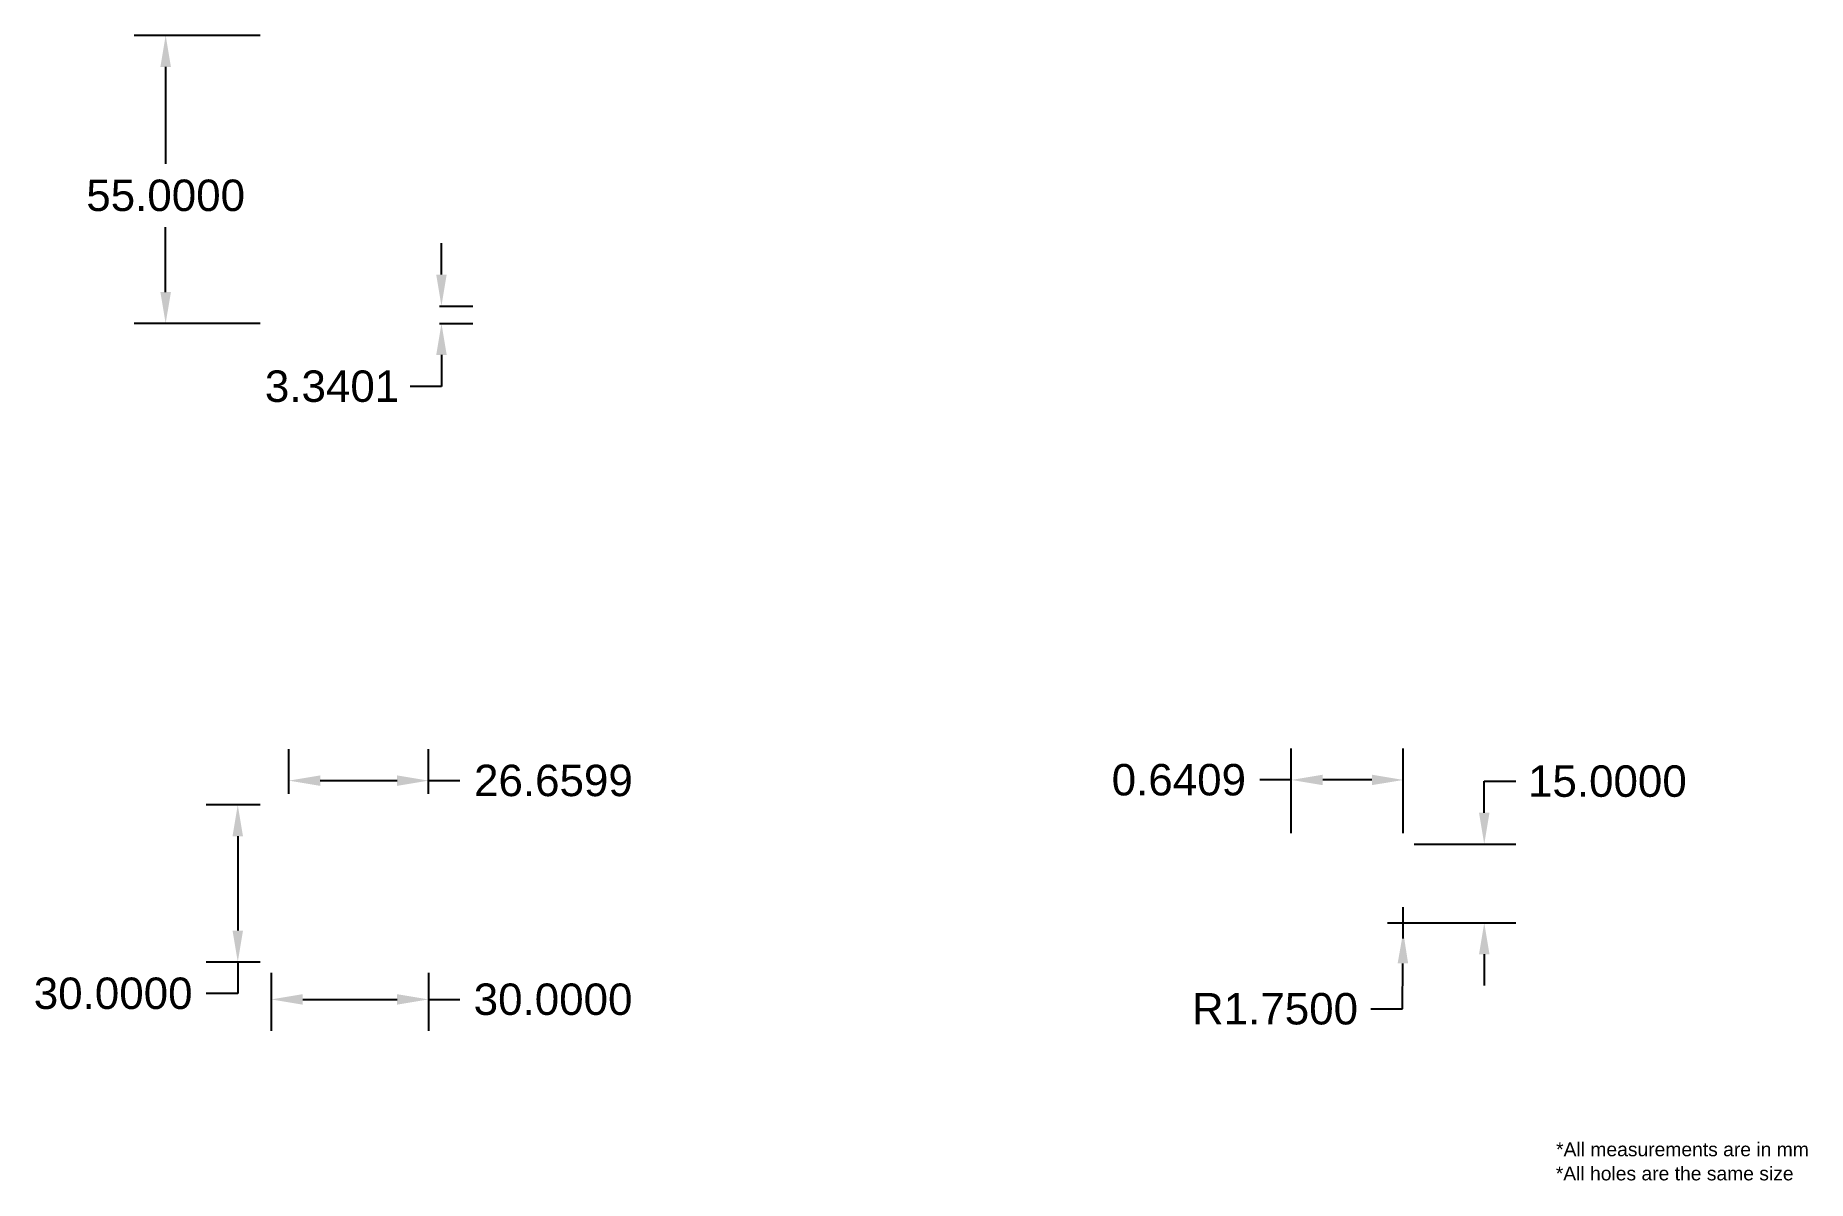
# Paper-space layout 'Layout1' of a CAD drawing. Header units: inches. Extents: x 0.2 to 10.4, y 0.1 to 6.6.
import ezdxf

# ---------------------------------------------------------------- set-up
doc = ezdxf.new("R2010")
doc.units = ezdxf.units.IN
doc.header["$MEASUREMENT"] = 0
doc.styles.get("Standard").update_dxf_attribs({"font": 'arial.ttf'})
doc.dimstyles.get("Standard").update_dxf_attribs({"dimtxt": 0.18, "dimasz": 0.18, "dimexe": 0.18, "dimexo": 0.0625, "dimgap": 0.09, "dimtad": 0, "dimtih": 1, "dimtoh": 1, "dimdec": 4, "dimzin": 0, "dimdsep": 46, "dimtxsty": 'Standard', "dimcen": 0.09, "dimadec": 0, "dimazin": 0, "dimtfac": 1, "dimtdec": 4, "dimtofl": 0, "dimtmove": 0, "dimatfit": 3, "dimfxl": 1, "dimtolj": 1, "dimtzin": 0, "dimarcsym": 0})

# ---------------------------------------------------------------- blocks, each defined once
blk = doc.blocks.new('*D15')
at = {"color": 0, "lineweight": -2, "transparency": 16777216}
for p, q in [((2.557698806412887, 5.248566755143728), (2.557698806412887, 5.428566755143729)), ((2.545846135474873, 5.068566755143729), (2.737698806412888, 5.068566755143729)), ((2.545846135474873, 4.968363755143728), (2.737698806412888, 4.968363755143728)), ((2.557698806412888, 4.788363755143728), (2.557698806412888, 4.608363755143728)), ((2.557698806412888, 4.608363755143728), (2.377698806412888, 4.608363755143728))]:
    blk.add_line(p, q, dxfattribs=at)
at = {"color": 0, "transparency": 16777216}
for points in [[(2.527698806412888, 5.248566755143728), (2.587698806412887, 5.248566755143728), (2.557698806412887, 5.068566755143729)], [(2.527698806412888, 4.788363755143728), (2.587698806412888, 4.788363755143728), (2.557698806412888, 4.968363755143728)]]:
    blk.add_solid(points, dxfattribs=at)
at = {"layer": 'Defpoints', "color": 0, "transparency": 16777216}
for p in [(2.483346135474873, 5.068566755143729), (2.483346135474873, 4.968363755143728), (2.557698806412888, 4.968363755143728)]:
    blk.add_point(p, dxfattribs=at)
at = {"color": 0, "transparency": 16777216, "insert": (1.931505081992698, 4.608363755143726), "char_height": 0.18, "attachment_point": 5}
blk.add_mtext('\\A1;3.3401', dxfattribs=at)
blk = doc.blocks.new('*D16')
at = {"color": 0, "lineweight": -2, "transparency": 16777216}
for p, q in [((1.520846135474813, 6.618363755143729), (0.7990766764445959, 6.618363755143729)), ((0.9790766764445958, 6.43836375514373), (0.979076676444596, 5.883363755143726)), ((0.9790766764445962, 5.148363755143727), (0.9790766764445961, 5.519557479563918)), ((1.520846135474813, 4.968363755143727), (0.7990766764445962, 4.968363755143727))]:
    blk.add_line(p, q, dxfattribs=at)
at = {"color": 0, "transparency": 16777216}
for points in [[(0.9490766764445958, 6.43836375514373), (1.009076676444596, 6.43836375514373), (0.9790766764445958, 6.618363755143729)], [(0.9490766764445961, 5.148363755143727), (1.009076676444596, 5.148363755143727), (0.9790766764445962, 4.968363755143727)]]:
    blk.add_solid(points, dxfattribs=at)
at = {"layer": 'Defpoints', "color": 0, "transparency": 16777216}
for p in [(1.583346135474813, 6.618363755143729), (0.9790766764445962, 4.968363755143727), (1.583346135474813, 4.968363755143727)]:
    blk.add_point(p, dxfattribs=at)
at = {"color": 0, "transparency": 16777216, "insert": (0.9790766764445974, 5.701460617353821), "char_height": 0.18, "attachment_point": 5}
blk.add_mtext('\\A1;55.0000', dxfattribs=at)
blk = doc.blocks.new('*D17')
at = {"color": 0, "lineweight": -2, "transparency": 16777216}
for p, q in [((1.583346135474872, 1.24906763826642), (1.583346135474872, 0.9175065602431933)), ((2.483346135474872, 1.24906763826642), (2.483346135474872, 0.9175065602431933)), ((1.763346135474872, 1.097506560243193), (2.303346135474872, 1.097506560243193)), ((2.483346135474872, 1.097506560243193), (2.663346135474872, 1.097506560243193))]:
    blk.add_line(p, q, dxfattribs=at)
at = {"color": 0, "transparency": 16777216}
for points in [[(1.763346135474872, 1.127506560243193), (1.763346135474872, 1.067506560243193), (1.583346135474872, 1.097506560243193)], [(2.303346135474872, 1.127506560243193), (2.303346135474872, 1.067506560243193), (2.483346135474872, 1.097506560243193)]]:
    blk.add_solid(points, dxfattribs=at)
at = {"layer": 'Defpoints', "color": 0, "transparency": 16777216}
for p in [(1.583346135474872, 1.31156763826642), (2.483346135474872, 1.31156763826642), (2.483346135474872, 1.097506560243193)]:
    blk.add_point(p, dxfattribs=at)
at = {"color": 0, "transparency": 16777216, "insert": (3.196531674356182, 1.097506560243193), "char_height": 0.18, "attachment_point": 5}
blk.add_mtext('\\A1;30.0000', dxfattribs=at)
blk = doc.blocks.new('*D18')
at = {"color": 0, "lineweight": -2, "transparency": 16777216}
for p, q in [((1.683549135474855, 2.27406763826642), (1.683549135474855, 2.530454150792626)), ((2.483346135474872, 2.27406763826642), (2.483346135474872, 2.530454150792626)), ((1.863549135474855, 2.350454150792626), (2.303346135474872, 2.350454150792626)), ((2.483346135474872, 2.350454150792626), (2.663346135474872, 2.350454150792626))]:
    blk.add_line(p, q, dxfattribs=at)
at = {"color": 0, "transparency": 16777216}
for points in [[(1.863549135474855, 2.380454150792625), (1.863549135474855, 2.320454150792626), (1.683549135474855, 2.350454150792626)], [(2.303346135474872, 2.380454150792625), (2.303346135474872, 2.320454150792626), (2.483346135474872, 2.350454150792626)]]:
    blk.add_solid(points, dxfattribs=at)
at = {"layer": 'Defpoints', "color": 0, "transparency": 16777216}
for p in [(2.483346135474872, 2.350454150792626), (1.683549135474855, 2.21156763826642), (2.483346135474872, 2.21156763826642)]:
    blk.add_point(p, dxfattribs=at)
at = {"color": 0, "transparency": 16777216, "insert": (3.198618986770916, 2.350454150792626), "char_height": 0.18, "attachment_point": 5}
blk.add_mtext('\\A1;26.6599', dxfattribs=at)
blk = doc.blocks.new('*D19')
at = {"color": 0, "lineweight": -2, "transparency": 16777216}
for p, q in [((8.526472716596063, 2.166567638266421), (8.526472716596063, 2.346567638266421)), ((8.526472716596063, 2.346567638266421), (8.706472716596062, 2.346567638266421)), ((8.125595856385157, 1.986567638266421), (8.706472716596062, 1.986567638266421)), ((8.125595856385159, 1.536567638266421), (8.706472716596062, 1.536567638266422)), ((8.526472716596063, 1.356567638266421), (8.526472716596063, 1.176567638266421))]:
    blk.add_line(p, q, dxfattribs=at)
at = {"color": 0, "transparency": 16777216}
for points in [[(8.496472716596063, 2.166567638266421), (8.556472716596062, 2.166567638266421), (8.526472716596063, 1.986567638266421)], [(8.496472716596063, 1.356567638266421), (8.556472716596062, 1.356567638266421), (8.526472716596063, 1.536567638266422)]]:
    blk.add_solid(points, dxfattribs=at)
at = {"layer": 'Defpoints', "color": 0, "transparency": 16777216}
for p in [(8.063095856385157, 1.986567638266421), (8.063095856385159, 1.536567638266421), (8.526472716596063, 1.536567638266422)]:
    blk.add_point(p, dxfattribs=at)
at = {"color": 0, "transparency": 16777216, "insert": (9.231247614276825, 2.346567638266419), "char_height": 0.18, "attachment_point": 5}
blk.add_mtext('\\A1;15.0000', dxfattribs=at)
blk = doc.blocks.new('*D20')
at = {"color": 0, "lineweight": -2, "transparency": 16777216}
for p, q in [((7.422187548608204, 2.04906763826642), (7.422187548608204, 2.534608242963067)), ((8.063095856385154, 2.04906763826642), (8.063095856385154, 2.534608242963067)), ((7.422187548608204, 2.354608242963067), (7.242187548608205, 2.354608242963067)), ((7.883095856385154, 2.354608242963067), (7.602187548608204, 2.354608242963067))]:
    blk.add_line(p, q, dxfattribs=at)
at = {"color": 0, "transparency": 16777216}
for points in [[(7.602187548608204, 2.384608242963067), (7.602187548608204, 2.324608242963067), (7.422187548608204, 2.354608242963067)], [(7.883095856385154, 2.384608242963067), (7.883095856385154, 2.324608242963067), (8.063095856385154, 2.354608242963067)]]:
    blk.add_solid(points, dxfattribs=at)
at = {"layer": 'Defpoints', "color": 0, "transparency": 16777216}
for p in [(7.422187548608204, 2.354608242963067), (7.422187548608204, 1.98656763826642), (8.063095856385154, 1.98656763826642)]:
    blk.add_point(p, dxfattribs=at)
at = {"color": 0, "transparency": 16777216, "insert": (6.778374451745995, 2.354608242963067), "char_height": 0.18, "attachment_point": 5}
blk.add_mtext('\\A1;0.6409', dxfattribs=at)
blk = doc.blocks.new('*D21')
at = {"color": 0, "lineweight": -2, "transparency": 16777216}
for p, q in [((1.520846135474873, 2.211567638266421), (1.211769905708316, 2.211567638266421)), ((1.391769905708316, 2.031567638266421), (1.391769905708316, 1.49156763826642)), ((1.520846135474873, 1.311567638266421), (1.211769905708316, 1.311567638266421)), ((1.391769905708316, 1.311567638266421), (1.391769905708316, 1.131567638266421)), ((1.391769905708316, 1.131567638266421), (1.211769905708316, 1.131567638266421))]:
    blk.add_line(p, q, dxfattribs=at)
at = {"color": 0, "transparency": 16777216}
for points in [[(1.361769905708316, 2.031567638266421), (1.421769905708316, 2.031567638266421), (1.391769905708316, 2.211567638266421)], [(1.361769905708316, 1.49156763826642), (1.421769905708316, 1.49156763826642), (1.391769905708316, 1.311567638266421)]]:
    blk.add_solid(points, dxfattribs=at)
at = {"layer": 'Defpoints', "color": 0, "transparency": 16777216}
for p in [(1.583346135474873, 2.211567638266421), (1.391769905708316, 1.311567638266421), (1.583346135474873, 1.311567638266421)]:
    blk.add_point(p, dxfattribs=at)
at = {"color": 0, "transparency": 16777216, "insert": (0.6785843668270063, 1.13156763826642), "char_height": 0.18, "attachment_point": 5}
blk.add_mtext('\\A1;30.0000', dxfattribs=at)
blk = doc.blocks.new('*D23')
at = {"color": 0, "lineweight": -2, "transparency": 16777216}
for p, q in [((8.063095856385155, 1.446567638266433), (8.063095856385155, 1.626567638266433)), ((7.973095856385155, 1.536567638266433), (8.153095856385155, 1.536567638266433)), ((8.058193064168487, 1.042923397191719), (8.060786819068163, 1.304079104470315)), ((7.878193064168488, 1.042923397191719), (8.058193064168487, 1.042923397191719))]:
    blk.add_line(p, q, dxfattribs=at)
at = {"color": 0, "transparency": 16777216}
blk.add_solid([(8.030788298578342, 1.304377044769282), (8.090785339557984, 1.303781164171348), (8.062574460861963, 1.484070227409245)], dxfattribs=at)
at = {"layer": 'Defpoints', "color": 0, "transparency": 16777216}
for p in [(8.063095856385155, 1.536567638266433), (8.062574460861963, 1.484070227409245)]:
    blk.add_point(p, dxfattribs=at)
at = {"color": 0, "transparency": 16777216, "insert": (7.328738766760575, 1.042923397191719), "char_height": 0.18, "attachment_point": 5}
blk.add_mtext('\\A1;R1.7500', dxfattribs=at)

psp = doc.layouts.get("Layout1")

# ---------------------------------------------------------------- texts
at = {"color": 0}
for s, p in [('*All measurements are in mm', (8.937615869167594, 0.1994460537358639)), ('*All holes are the same size', (8.935869888463962, 0.06118733611860187))]:
    psp.add_text(s, height=0.07896532766389455, dxfattribs=at).set_placement(p)

# ---------------------------------------------------------------- dimensions: what is measured, and where the dimension line sits
for base, p1, p2, angle, picture, middle, dimtype in [((0.9790766764445962, 4.968363755143727), (1.583346135474812, 6.618363755143726), (1.583346135474812, 4.968363755143725), 90, '*D16', (0.9790766764445974, 5.701460617353821), 160), ((8.526472716596063, 1.536567638266422), (8.063095856385154, 1.98656763826642), (8.063095856385155, 1.53656763826642), 270.0000000000002, '*D19', (9.231247614276825, 2.346567638266419), 161)]:
    dim = psp.add_linear_dim(base=base, p1=p1, p2=p2, angle=angle, dimstyle='Standard', override={"dimlfac": -33.33333333333334})
    dim.commit()
    dim.dimension.update_dxf_attribs({"geometry": picture, "text_midpoint": middle, "dimtype": dimtype})
for base, p1, p2, picture, middle in [((2.557698806412888, 4.968363755143728), (2.483346135474872, 5.068566755143727), (2.483346135474872, 4.968363755143726), '*D15', (1.931505081992698, 4.608363755143726)), ((1.391769905708316, 1.311567638266421), (1.583346135474872, 2.21156763826642), (1.583346135474872, 1.31156763826642), '*D21', (0.6785843668270063, 1.13156763826642))]:
    dim = psp.add_linear_dim(base=base, p1=p1, p2=p2, angle=90, dimstyle='Standard', override={"dimlfac": -33.33333333333334})
    dim.commit()
    dim.dimension.update_dxf_attribs({"geometry": picture, "text_midpoint": middle})
for base, p1, p2, picture, middle in [((2.483346135474872, 2.350454150792626), (1.683549135474855, 2.21156763826642), (2.483346135474872, 2.21156763826642), '*D18', (3.198618986770916, 2.350454150792626)), ((2.483346135474872, 1.097506560243193), (1.583346135474872, 1.31156763826642), (2.483346135474872, 1.31156763826642), '*D17', (3.196531674356182, 1.097506560243193))]:
    dim = psp.add_linear_dim(base=base, p1=p1, p2=p2, dimstyle='Standard', override={"dimlfac": -33.33333333333334})
    dim.commit()
    dim.dimension.update_dxf_attribs({"geometry": picture, "text_midpoint": middle})
dim = psp.add_linear_dim(base=(7.422187548608204, 2.354608242963067), p1=(8.063095856385154, 1.98656763826642), p2=(7.422187548608204, 1.98656763826642), dimstyle='Standard')
dim.commit()
dim.dimension.update_dxf_attribs({"geometry": '*D20', "text_midpoint": (6.778374451745995, 2.354608242963067)})
dim = psp.add_radius_dim(center=(8.063095856385155, 1.536567638266433), mpoint=(8.062574460861963, 1.484070227409245), dimstyle='Standard', override={"dimlfac": -33.33333333333334})
dim.commit()
dim.dimension.update_dxf_attribs({"geometry": '*D23', "text_midpoint": (7.328738766760575, 1.042923397191719), "dimtype": 164})

doc.saveas('drawing.dxf')
